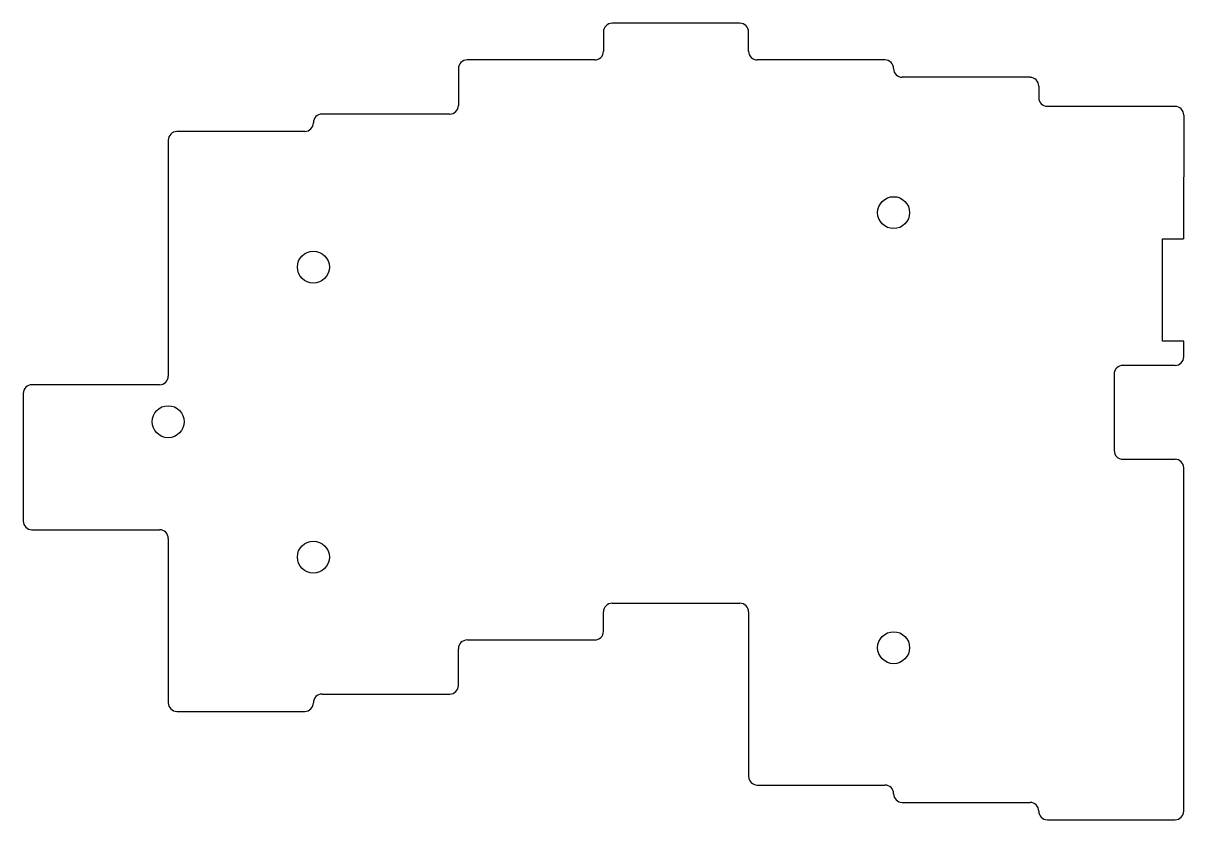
# Model space of a CAD drawing. Header units: millimetres. Extents: x 0 to 152, y 0 to 105.
import ezdxf

# ---------------------------------------------------------------- set-up
doc = ezdxf.new("R2010")
doc.units = ezdxf.units.MM
doc.layers.add('Edge Cuts', color=7, linetype='Continuous')

msp = doc.modelspace()

# ---------------------------------------------------------------- linework, layer by layer
for p, q in [((152.4, 92.58), (152.38, 76.33)), ((152.4, 1.14), (152.4, 46.23))]:
    msp.add_line(p, q)
for centre in [(114.3, 79.76), (38.1, 72.61), (19.03, 52.3), (38.1, 34.51), (114.3, 22.61)]:
    msp.add_circle(centre, 2.1)
at = {"layer": 'Edge Cuts', "linetype": 'Continuous'}
for p, q in [((94.11, 104.65), (77.34, 104.65)), ((76.2, 103.5), (76.2, 100.96)), ((95.25, 100.96), (95.25, 103.5)), ((75.06, 99.82), (58.29, 99.82)), ((113.16, 99.82), (96.39, 99.82)), ((57.15, 98.68), (57.15, 93.85)), ((132.21, 97.54), (115.44, 97.54)), ((133.35, 96.39), (133.35, 94.87)), ((134.49, 93.73), (151.26, 93.73)), ((56.01, 92.71), (39.24, 92.71)), ((36.96, 90.42), (20.19, 90.42)), ((19.05, 89.28), (19.05, 58.29)), ((149.61, 76.33), (152.38, 76.33)), ((149.61, 62.86), (149.61, 76.33)), ((152.4, 62.86), (149.61, 62.86)), ((152.4, 60.83), (152.4, 62.86)), ((151.26, 59.69), (144.4, 59.69)), ((143.25, 58.55), (143.25, 48.51)), ((17.91, 57.15), (1.14, 57.15)), ((0, 56.01), (0, 39.24)), ((144.4, 47.37), (151.25, 47.37)), ((1.14, 38.1), (17.91, 38.1)), ((19.05, 36.96), (19.05, 15.37)), ((77.34, 28.45), (94.11, 28.45)), ((76.2, 24.76), (76.2, 27.3)), ((95.25, 27.3), (95.25, 5.71)), ((58.29, 23.62), (75.06, 23.62)), ((57.15, 17.65), (57.15, 22.48)), ((39.24, 16.51), (56.01, 16.51)), ((20.19, 14.22), (36.96, 14.22)), ((96.39, 4.57), (113.16, 4.57)), ((115.44, 2.29), (132.21, 2.29)), ((134.49, 0), (151.26, 0))]:
    msp.add_line(p, q, dxfattribs=at)
at = {"layer": 'Edge Cuts'}
for centre, start, end in [((77.34, 103.5), 90, 180), ((94.11, 103.5), 0, 90), ((75.06, 100.96), 270, 0), ((96.39, 100.96), 180, 270), ((58.29, 98.68), 90, 180), ((113.16, 98.68), 0, 90), ((115.44, 98.68), 180, 270), ((132.21, 96.39), 0, 90), ((134.49, 94.87), 180, 270), ((56.01, 93.85), 270, 0), ((151.26, 92.58), 0, 90), ((36.96, 91.57), 270, 0), ((39.24, 91.57), 90, 180), ((20.19, 89.28), 90, 180), ((144.4, 58.55), 89.9999, 180), ((151.26, 60.83), 270, 0), ((17.91, 58.29), 270, 0), ((1.14, 56.01), 90, 180), ((144.4, 48.51), 180, 270), ((151.25, 46.23), 359.9999, 89.9999), ((1.14, 39.24), 180, 270), ((17.91, 36.96), 0, 90), ((77.34, 27.3), 90, 180), ((94.11, 27.3), 0, 90), ((75.06, 24.76), 270, 0), ((58.29, 22.48), 90, 180), ((56.01, 17.65), 270, 0), ((20.19, 15.37), 180, 270), ((36.96, 15.37), 270, 0), ((39.24, 15.37), 90, 180), ((96.39, 5.71), 180, 270), ((113.16, 3.43), 0, 90), ((115.44, 3.43), 180, 270), ((132.21, 1.14), 0, 90), ((134.49, 1.14), 180, 270), ((151.26, 1.14), 270, 0)]:
    msp.add_arc(centre, 1.14, start, end, dxfattribs=at)

doc.saveas('drawing.dxf')
